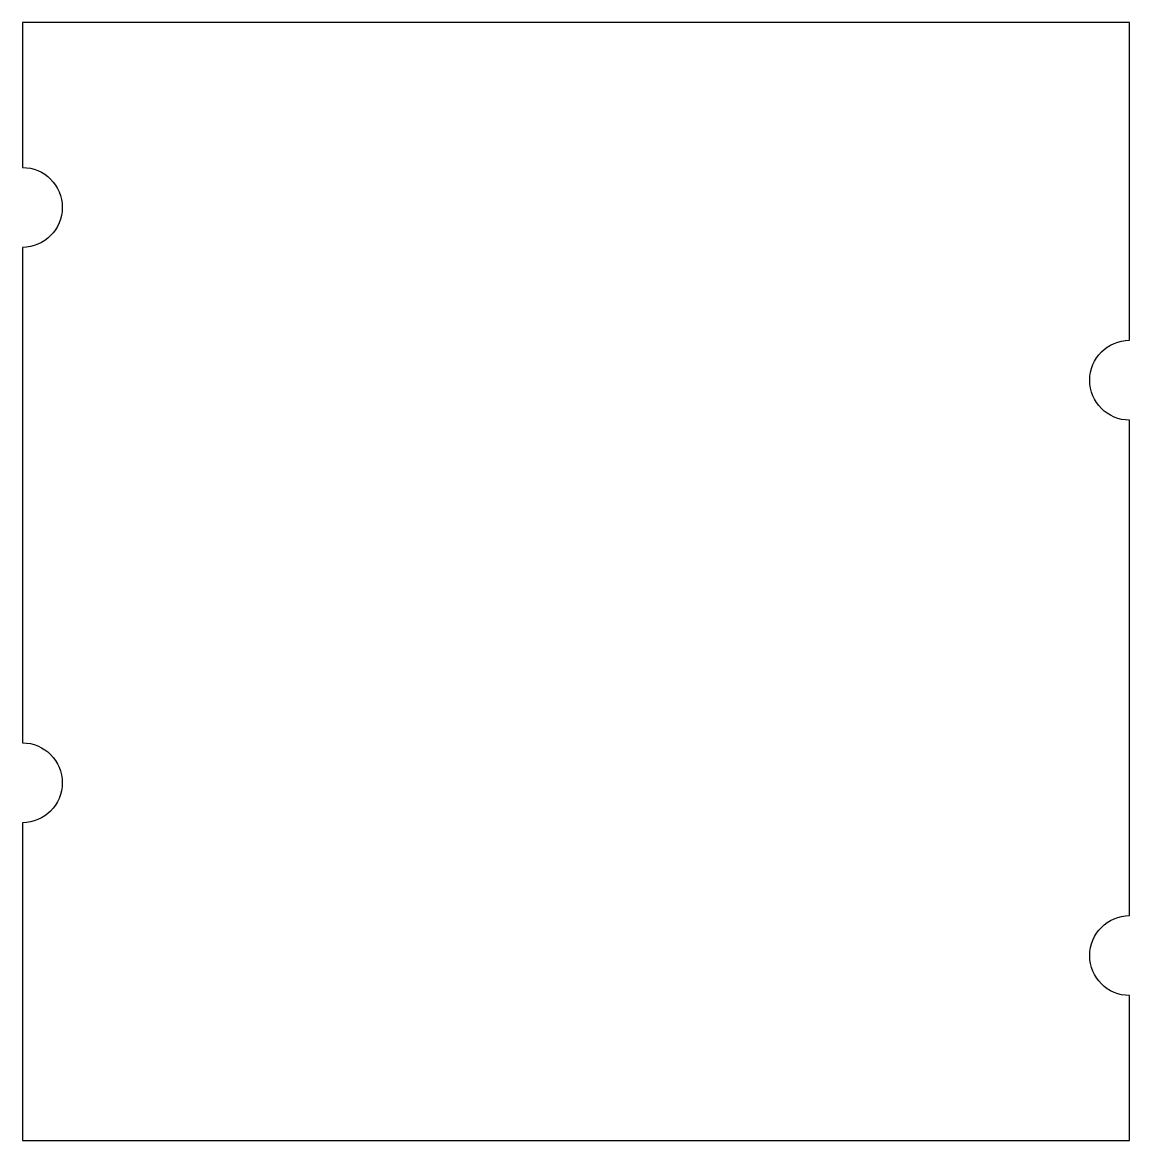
# Model space of a CAD drawing. Header units: millimetres. Extents: x -20.8 to 20.8, y -21 to 21.
import ezdxf

# ---------------------------------------------------------------- set-up
doc = ezdxf.new("R2010")
doc.units = ezdxf.units.MM

msp = doc.modelspace()

# ---------------------------------------------------------------- linework, layer by layer
msp.add_lwpolyline([(20.8, 6.06, -1), (20.8, 9.06), (20.8, 21), (-20.8, 21), (-20.8, 15.55, -1), (-20.8, 12.55), (-20.8, -6.06, -1), (-20.8, -9.06), (-20.8, -21), (20.8, -21), (20.8, -15.55, -1), (20.8, -12.55)], format="xyb", close=True)

doc.saveas('drawing.dxf')
